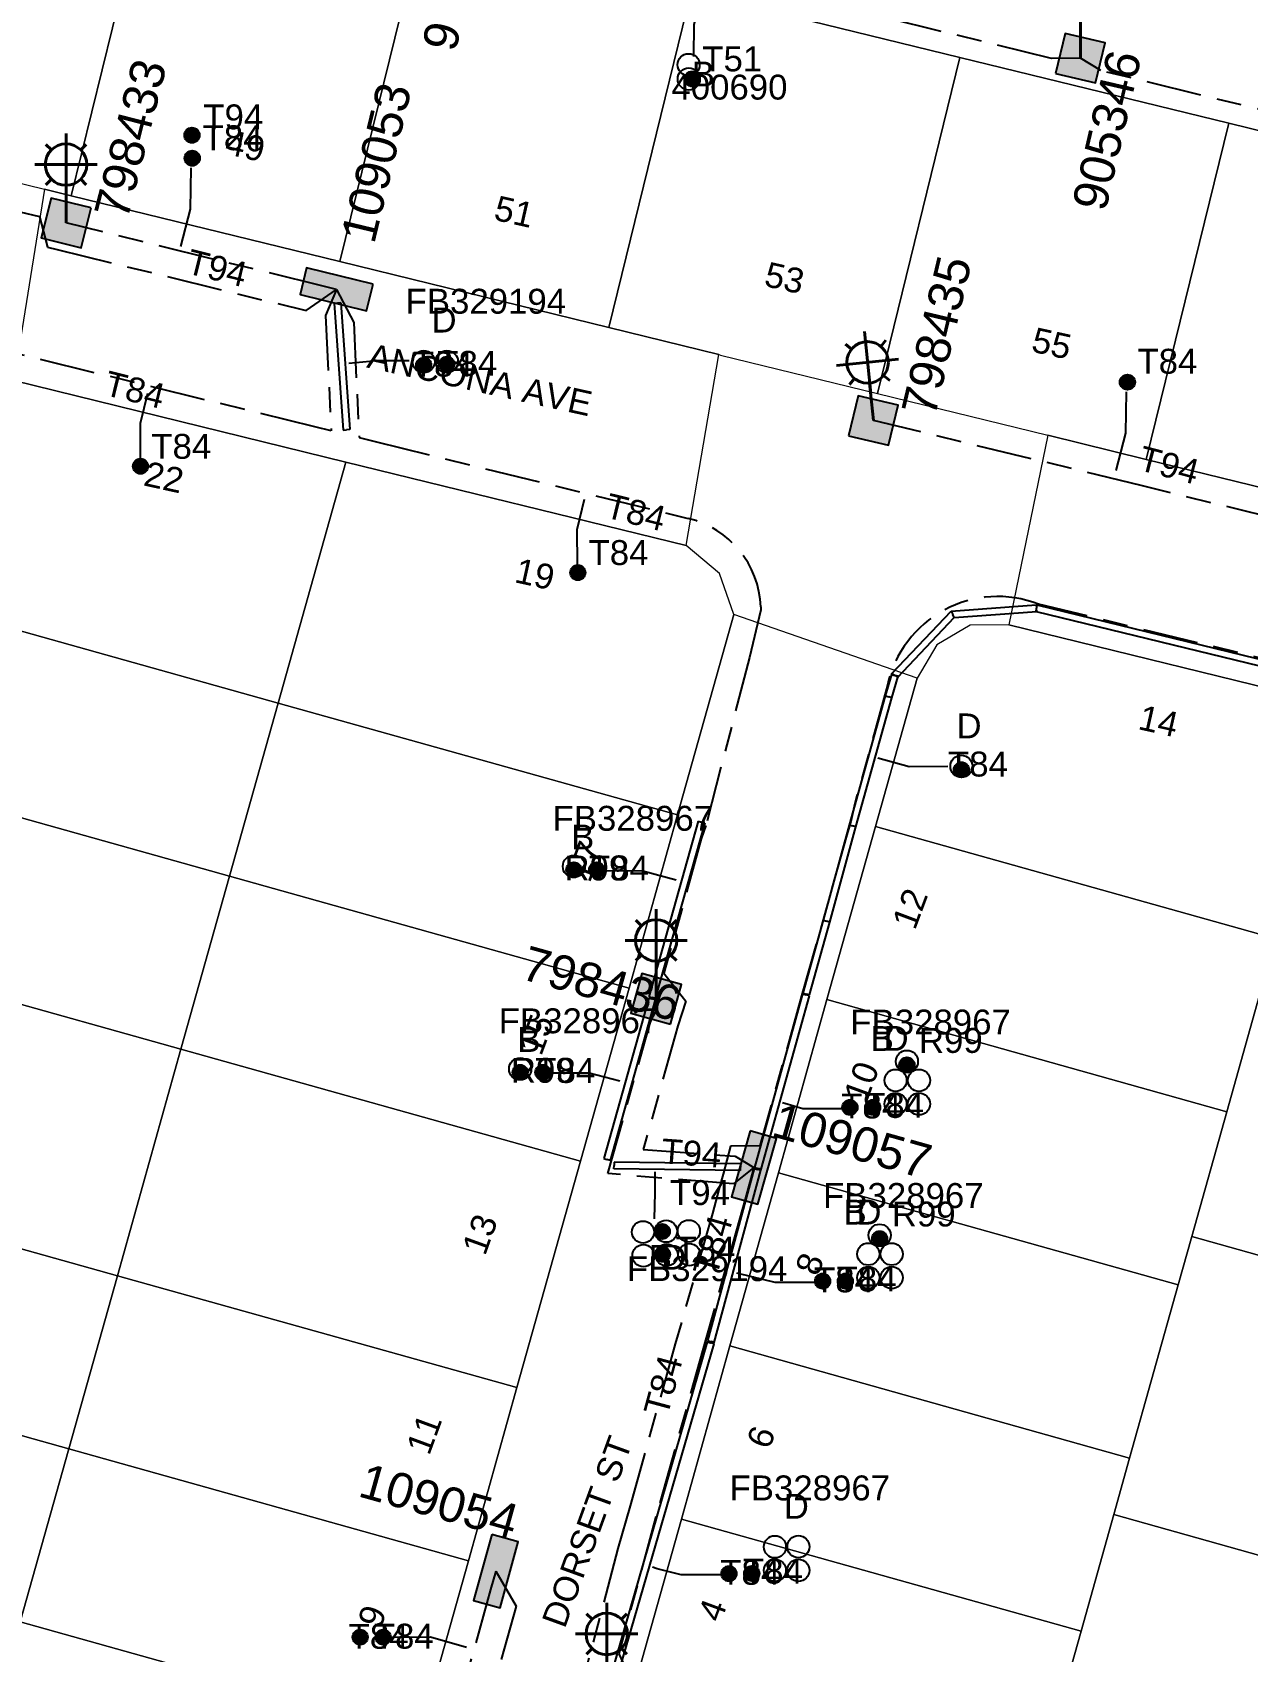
# Model space of a CAD drawing. Header units: metres. Extents: x 289087 to 291245, y 6227587 to 6229773.
# Drawn here: x 290843.2 to 290931, y 6228398.5 to 6228515.6 of the extents above; entities that cross this region are included whole.
import ezdxf
from ezdxf.enums import TextEntityAlignment as Align

# ---------------------------------------------------------------- set-up
doc = ezdxf.new("R2010")
doc.units = ezdxf.units.M
doc.linetypes.add('Cable Exist UG', pattern=[8.2, 4, -1.2, 1.8, -1.2])
for name, color, linetype in [('_User Ducts Config', 7, 'Continuous'), ('Duct_SP_EXT', 7, 'Continuous'), ('Equip_SP_SL_EXT', 7, 'Continuous'), ('Mains_LV_EXT', 7, 'Continuous'), ('Mains_SL_EXT', 7, 'Continuous'), ('SupportsUG_SP_LV_EXT', 7, 'Continuous'), ('SupportsUG_SP_LV_SL_EXT', 7, 'Continuous')]:
    doc.layers.add(name, color=color, linetype=linetype)
doc.layers.add('Cadastre Land Parcels_SP_EXT', color=9, linetype='Continuous', lineweight=5)
doc.layers.add('Cadastre Roads_SP_EXT', color=9, linetype='Continuous', lineweight=5)
doc.styles.add('COLUMN_LABEL', font='arial.ttf')
doc.styles.add('iecARIAL', font='arial.ttf', dxfattribs={"height": 2})
doc.styles.add('POLE_LABEL', font='arial.ttf')
doc.styles.get("Standard").update_dxf_attribs({"font": 'arial.ttf'})

# ---------------------------------------------------------------- blocks, each defined once
blk = doc.blocks.new('COLUMN_EXT')
blk.add_hatch(color=256).paths.add_polyline_path([(-1.49, 1.48), (-1.49, -1.49), (1.48, -1.49), (1.48, 1.48)])
blk.add_lwpolyline([(-1.49, -1.49), (1.48, -1.49), (1.48, 1.48), (-1.49, 1.48)], close=True)
for tag, height, style, flags, p in [('ASSET_NUM', 2.5, 'COLUMN_LABEL', 8, (2, 2)), ('STRUCTURE_PLANT_NUMBER', 0.2, 'POLE_LABEL', 9, (1.81, 0.03)), ('STREET_CODE', 0.2, 'COLUMN_LABEL', 9, (1.81, -0.2))]:
    blk.add_attdef(tag, text='', height=height, dxfattribs=dict(style=style, flags=flags)).set_placement(p, align=Align.MIDDLE_LEFT)
at = {"flags": 9}
for tag, p in [('COLUMN_TYPE', (1.81, -0.4)), ('OWNED_BY', (1.81, -0.6)), ('STATE', (1.81, -0.8)), ('USAGE', (1.81, -1)), ('LEGEND', (1.81, -1.2)), ('STREETNAME', (1.81, -1.6)), ('SUBURB', (1.81, -1.8)), ('LOCATION', (1.81, -1.4)), ('NOTES', (1.81, -2))]:
    blk.add_attdef(tag, text='', height=0.2, dxfattribs=at).set_placement(p, align=Align.MIDDLE_LEFT)
at = {"flags": 1}
blk.add_attdef('Z', (1.81, -2.35), '', height=0.2, dxfattribs=at)
blk = doc.blocks.new('PILLAR_EXT')
blk.add_hatch(color=256).paths.add_polyline_path([(-2.475, 0.99), (-2.475, -0.99), (2.475, -0.99), (2.475, 0.99)])
blk.add_lwpolyline([(-2.475, -0.99), (2.475, -0.99), (2.475, 0.99), (-2.475, 0.99)], close=True)
at = {"style": 'iecARIAL', "flags": 8}
blk.add_attdef('ASSET_NUM', (1.5, 3.5), '', height=2.5, dxfattribs=at)
for tag, p, flags in [('OWNED_BY', (0, -0.2), 9), ('STATE', (0, -0.4), 9), ('SUPPORT_TYPE', (0, -0.6), 9), ('USAGE', (0, -0.8), 9), ('LEGEND', (0, -1), 9), ('LOCATION', (0, -1.2), 9), ('STREETNAME', (0, -1.8), 9), ('SUBURB', (0, -2), 1), ('NOTES', (0, -1.4), 9), ('PARENT', (0, -1.6), 9)]:
    blk.add_attdef(tag, p, '', height=0.2, dxfattribs=dict(flags=flags))
blk = doc.blocks.new('DUCT_EXT')
blk.add_circle((0, 0.8), 0.8)
at = {"flags": 1}
blk.add_attdef('Z', (0, 0), '', height=0.2, dxfattribs=at)
at = {"flags": 9}
for tag, p in [('DUCT_CODE', (0, 0)), ('XSECT_TYPE', (0, -0.2)), ('STATE', (0, -0.6)), ('FB_REFERENCE', (0, -0.4)), ('NOTES', (0, -0.8))]:
    blk.add_attdef(tag, text='', height=0.2, dxfattribs=at).set_placement(p, align=Align.MIDDLE_LEFT)
blk = doc.blocks.new('SL_LANTERN_EXT')
at = {"lineweight": 40}
for p, q in [((0, 1.97), (0, 6.47)), ((-1.46, 5.68), (-1.06, 5.28)), ((1.46, 5.68), (1.06, 5.28)), ((-2.25, 4.22), (2.25, 4.22)), ((-1.46, 2.76), (-1.06, 3.16)), ((0, 0), (0, 2.72)), ((1.46, 2.76), (1.06, 3.16))]:
    blk.add_line(p, q, dxfattribs=at)
blk.add_circle((0, 4.22), 1.5, dxfattribs=at)
at = {"style": 'iecARIAL', "flags": 9}
blk.add_attdef('ASSET_NUM', (1.5, 1.5), '', height=2.5, dxfattribs=at)
for tag, p, height, flags in [('CONSTRUCTED_VOLTAGE', (0.98, -0.65), 0.2, 9), ('CONTROL_TYPE', (0.98, -0.85), 0.2, 9), ('LANTERN_PURPOSE', (0.98, -1.05), 0.2, 9), ('LANTERN_TYPE', (0.98, -1.25), 0.2, 9), ('LNUMBER', (2.18, -3.25), 2.5, 8), ('OPERATING_VOLTAGE', (0.98, -1.65), 0.2, 9), ('ORIENTATION', (0.98, -1.85), 0.2, 9), ('OWNED_BY', (0.98, -2.05), 0.2, 9), ('STATE', (0.98, -2.25), 0.2, 9), ('NO_PHASES', (0.98, -1.45), 0.2, 9), ('USAGE', (0.98, -2.45), 0.2, 9), ('CEXIST', (0.98, -2.65), 0.2, 9), ('CNEW', (0.98, -2.85), 0.2, 9), ('CNUMBER', (0.98, -3.05), 0.2, 9), ('CREMOVE', (0.98, -3.25), 0.2, 9), ('CREPLACE', (0.98, -3.45), 0.2, 9), ('LKINGHEIGHT', (0.98, -3.65), 0.2, 9), ('LBRACKET', (0.98, -3.85), 0.2, 9), ('LBRACKETVOCAB', (0.98, -4.05), 0.2, 9), ('LCATEGORY', (0.98, -4.25), 0.2, 9), ('LCHARGE1', (0.98, -4.45), 0.2, 9), ('LCHARGE1PERCENT', (0.98, -4.65), 0.2, 9), ('LCHARGE2', (0.98, -4.85), 0.2, 9), ('LCHARGE2PERCENT', (0.98, -5.05), 0.2, 9), ('LCHARGE3', (0.98, -5.25), 0.2, 9), ('LCHARGE3PERCENT', (0.98, -5.45), 0.2, 9), ('LEXIST', (0.98, -5.65), 0.2, 9), ('LLAMP', (0.98, -5.85), 0.2, 9), ('LLAMPVOCAB', (0.98, -6.05), 0.2, 9), ('LMAST', (0.98, -6.25), 0.2, 9), ('LMASTVOCAB', (0.98, -6.45), 0.2, 9), ('LNEW', (0.98, -6.65), 0.2, 9), ('LANTNUMBER', (0.98, -6.85), 0.2, 9), ('LOUTREACH', (0.98, -7.25), 0.2, 9), ('LOUTREACHVOCAB', (0.98, -7.45), 0.2, 9), ('LRATECODE', (0.98, -7.65), 0.2, 9), ('LREMOVE', (0.98, -7.85), 0.2, 9), ('LREPLACE', (0.98, -8.05), 0.2, 9), ('LTYPE', (0.98, -8.25), 0.2, 9), ('STREETNAME', (0.98, -9.25), 0.2, 9), ('SUBURB', (0.98, -9.45), 0.2, 1), ('LTYPEVOCAB', (0.98, -8.45), 0.2, 9), ('LEGEND', (0.98, -8.65), 0.2, 9), ('LOCATION', (0.98, -8.85), 0.2, 9), ('NOTES', (0.98, -9.05), 0.2, 9)]:
    blk.add_attdef(tag, p, '', height=height, dxfattribs=dict(flags=flags))
blk = doc.blocks.new('CABLE_LARGE_EXT')
h = blk.add_hatch(color=256)
edge = h.paths.add_edge_path()
edge.add_arc((0, 0.55), 0.55, 0, 360)
blk.add_circle((0, 0.55), 0.55)
at = {"flags": 1}
blk.add_attdef('Z', (0, 0), '', height=0.2, dxfattribs=at)
at = {"flags": 9}
for tag, p in [('COND_CODE', (0, 0)), ('STATE', (0, -0.4)), ('XSECT_SIZE', (0, -0.6)), ('FB_REFERENCE', (0, -0.2)), ('NOTES', (0, -0.8))]:
    blk.add_attdef(tag, text='', height=0.2, dxfattribs=at).set_placement(p, align=Align.MIDDLE_LEFT)

msp = doc.modelspace()

# ---------------------------------------------------------------- linework, layer by layer
at = {"layer": '_User Ducts Config'}
for points in [[(290891.02, 6228513.82), (290891.03, 6228516.12), (290891.95, 6228519.35)], [(290854.67, 6228505.76), (290854.61, 6228502.78), (290853.91, 6228500.08)], [(290870.45, 6228491.8), (290868.09, 6228491.81), (290866.09, 6228491.62)], [(290851.01, 6228484.78), (290851.02, 6228487.31), (290851.54, 6228489.48)], [(290922.26, 6228489.57), (290922.2, 6228486.59), (290921.51, 6228483.88)], [(290882.61, 6228477.09), (290882.59, 6228479.62), (290883.1, 6228481.81)], [(290909.38, 6228462.48), (290906.58, 6228462.47), (290904.32, 6228463.08)], [(290884.69, 6228454.96), (290887.32, 6228454.95), (290889.74, 6228454.3)], [(290880.82, 6228440.33), (290883.44, 6228440.34), (290885.67, 6228439.75)], [(290901.7, 6228437.74), (290898.89, 6228437.73), (290897.59, 6228438.12), (290897.41, 6228438.18)], [(290888.18, 6228429.78), (290888.21, 6228431.66), (290888.21, 6228433.19)], [(290899.69, 6228425.19), (290896.89, 6228425.19), (290895.2, 6228425.6), (290894.11, 6228425.86)], [(290892.92, 6228404.05), (290890.09, 6228404.04), (290888.37, 6228404.49), (290888.02, 6228404.59)], [(290869.22, 6228399.55), (290871.98, 6228399.56), (290874.59, 6228398.82)]]:
    msp.add_lwpolyline(points, dxfattribs=at)
at = {"layer": 'Cadastre Land Parcels_SP_EXT', "linetype": 'Continuous'}
for points in [[(290851.98, 6228528.05), (290832.55, 6228532.82), (290826.59, 6228508.52), (290844.08, 6228504.22), (290846.01, 6228503.75), (290851.98, 6228528.05)], [(290871.4, 6228523.28), (290851.98, 6228528.05), (290846.01, 6228503.75), (290865.43, 6228498.99), (290871.4, 6228523.28)], [(290890.82, 6228518.51), (290871.4, 6228523.28), (290865.43, 6228498.99), (290884.86, 6228494.22), (290890.82, 6228518.51)], [(290910.24, 6228513.75), (290890.82, 6228518.51), (290884.86, 6228494.22), (290892.81, 6228492.27), (290892.95, 6228492.23), (290904.28, 6228489.45), (290910.24, 6228513.75)], [(290929.67, 6228508.99), (290910.24, 6228513.75), (290904.28, 6228489.45), (290916.59, 6228486.43), (290923.71, 6228484.68), (290929.67, 6228508.99)], [(290949.1, 6228504.22), (290929.67, 6228508.99), (290923.71, 6228484.68), (290943.13, 6228479.92), (290949.1, 6228504.22)], [(290865.85, 6228484.49), (290841.86, 6228490.38), (290838.96, 6228490.3), (290836.75, 6228489.01), (290835.26, 6228486.52), (290832.08, 6228475.17), (290860.96, 6228467.07), (290865.85, 6228484.49)], [(290893.91, 6228473.48), (290892.86, 6228476.44), (290890.45, 6228478.45), (290865.85, 6228484.49), (290860.96, 6228467.07), (290889.84, 6228458.98), (290893.91, 6228473.48)], [(290860.96, 6228467.07), (290832.08, 6228475.17), (290828.57, 6228462.66), (290857.45, 6228454.56), (290860.96, 6228467.07)], [(290937.75, 6228466.84), (290913.77, 6228472.73), (290910.98, 6228472.69), (290908.57, 6228471.28), (290907.16, 6228468.87), (290904.15, 6228458.14), (290933.03, 6228450.04), (290937.75, 6228466.84)], [(290889.84, 6228458.98), (290860.96, 6228467.07), (290857.45, 6228454.56), (290886.34, 6228446.46), (290889.84, 6228458.98)], [(290857.45, 6228454.56), (290828.57, 6228462.66), (290825.05, 6228450.14), (290853.94, 6228442.04), (290857.45, 6228454.56)], [(290932.4, 6228447.77), (290933.03, 6228450.04), (290904.15, 6228458.14), (290900.63, 6228445.63), (290929.53, 6228437.52), (290932.4, 6228447.77)], [(290886.34, 6228446.46), (290857.45, 6228454.56), (290853.94, 6228442.04), (290882.82, 6228433.94), (290886.34, 6228446.46)], [(290853.94, 6228442.04), (290825.05, 6228450.14), (290820.47, 6228433.77), (290849.35, 6228425.67), (290853.94, 6228442.04)], [(290956.05, 6228420.82), (290956.15, 6228421.25), (290956.26, 6228421.68), (290956.38, 6228422.1), (290956.49, 6228422.53), (290956.61, 6228422.96), (290956.72, 6228423.38), (290956.84, 6228423.81), (290961.28, 6228439.67), (290932.4, 6228447.77), (290929.53, 6228437.52), (290927, 6228428.51), (290955.94, 6228420.39), (290956.05, 6228420.82)], [(290927, 6228428.51), (290929.53, 6228437.52), (290900.63, 6228445.63), (290897.13, 6228433.11), (290926.02, 6228425), (290927, 6228428.51)], [(290882.82, 6228433.94), (290853.94, 6228442.04), (290849.35, 6228425.67), (290878.23, 6228417.58), (290882.82, 6228433.94)], [(290849.35, 6228425.67), (290820.47, 6228433.77), (290816.96, 6228421.25), (290845.84, 6228413.16), (290849.35, 6228425.67)], [(290926.02, 6228425), (290897.13, 6228433.11), (290893.62, 6228420.59), (290922.5, 6228412.49), (290926.02, 6228425)], [(290953.12, 6228400.82), (290953.19, 6228402.14), (290953.28, 6228403.45), (290953.38, 6228404.77), (290953.5, 6228406.09), (290953.65, 6228407.4), (290953.8, 6228408.71), (290953.97, 6228410.02), (290954.15, 6228411.33), (290954.37, 6228412.64), (290954.58, 6228413.94), (290954.83, 6228415.23), (290955.07, 6228416.53), (290955.35, 6228417.82), (290955.63, 6228419.11), (290955.94, 6228420.39), (290927, 6228428.51), (290926.02, 6228425), (290922.5, 6228412.49), (290921.36, 6228408.4), (290953.07, 6228399.5), (290953.12, 6228400.82)], [(290878.23, 6228417.58), (290849.35, 6228425.67), (290845.84, 6228413.16), (290874.73, 6228405.06), (290878.23, 6228417.58)], [(290845.84, 6228413.16), (290816.96, 6228421.25), (290813.44, 6228408.74), (290842.33, 6228400.64), (290845.84, 6228413.16)], [(290921.36, 6228408.4), (290922.5, 6228412.49), (290893.62, 6228420.59), (290890.11, 6228408.08), (290919, 6228399.98), (290921.36, 6228408.4)], [(290874.73, 6228405.06), (290845.84, 6228413.16), (290842.33, 6228400.64), (290871.21, 6228392.54), (290874.73, 6228405.06)], [(290919, 6228399.98), (290890.11, 6228408.08), (290886.6, 6228395.56), (290915.49, 6228387.46), (290919, 6228399.98)], [(290871.21, 6228392.54), (290842.33, 6228400.64), (290837.74, 6228384.27), (290866.62, 6228376.16), (290871.21, 6228392.54)]]:
    msp.add_lwpolyline(points, close=True, dxfattribs=at)
msp.add_lwpolyline([(290953.02, 6228398.03), (290953.07, 6228399.5), (290921.36, 6228408.4), (290919, 6228399.98), (290915.49, 6228387.46)], dxfattribs=at)
at = {"layer": 'Cadastre Roads_SP_EXT', "linetype": 'Continuous'}
for points in [[(290890.82, 6228518.51), (290910.24, 6228513.75), (290929.67, 6228508.99), (290949.1, 6228504.22), (290965.62, 6228500.16), (290967.11, 6228499.79), (290968.61, 6228499.42), (290970.43, 6228498.95), (290972.24, 6228498.48), (290974.06, 6228498.01), (290975.88, 6228497.52), (290977.69, 6228497.03), (290979.5, 6228496.53), (290981.31, 6228496.02)], [(290943.13, 6228479.92), (290923.71, 6228484.68), (290916.59, 6228486.43), (290913.77, 6228472.73), (290937.75, 6228466.84)], [(290886.6, 6228395.56), (290890.11, 6228408.08), (290893.62, 6228420.59), (290897.13, 6228433.11), (290900.63, 6228445.63), (290904.15, 6228458.14), (290907.16, 6228468.87), (290893.91, 6228473.48), (290889.84, 6228458.98), (290886.34, 6228446.46), (290882.82, 6228433.94), (290878.23, 6228417.58), (290874.73, 6228405.06), (290871.21, 6228392.54)]]:
    msp.add_lwpolyline(points, dxfattribs=at)
msp.add_lwpolyline([(290892.81, 6228492.27), (290884.86, 6228494.22), (290865.43, 6228498.99), (290846.01, 6228503.75), (290844.08, 6228504.22), (290841.86, 6228490.38), (290865.85, 6228484.49), (290890.45, 6228478.45), (290892.81, 6228492.27)], close=True, dxfattribs=at)
at = {"layer": 'Duct_SP_EXT'}
for p, q in [((290865.02, 6228495.98), (290865.26, 6228495.99)), ((290865.02, 6228495.98), (290865.68, 6228486.81)), ((290865.5, 6228496.01), (290865.26, 6228495.99)), ((290865.5, 6228496.01), (290866.16, 6228486.85)), ((290866.16, 6228486.85), (290865.92, 6228486.83)), ((290865.68, 6228486.81), (290865.92, 6228486.83)), ((290909.61, 6228473.72), (290915.76, 6228474.18)), ((290915.76, 6228474.18), (290915.79, 6228474.18)), ((290915.76, 6228474.18), (290915.77, 6228473.94)), ((290915.79, 6228474.18), (290915.77, 6228473.94)), ((290915.79, 6228474.18), (290938.3, 6228468.69)), ((290905.33, 6228469.2), (290909.61, 6228473.72)), ((290905.76, 6228468.95), (290909.83, 6228473.25)), ((290909.61, 6228473.72), (290909.72, 6228473.48)), ((290909.83, 6228473.25), (290909.72, 6228473.48)), ((290909.83, 6228473.25), (290915.79, 6228473.7)), ((290915.75, 6228473.7), (290915.77, 6228473.94)), ((290915.79, 6228473.7), (290915.75, 6228473.7)), ((290915.75, 6228473.7), (290938.18, 6228468.22)), ((290915.79, 6228473.7), (290915.77, 6228473.94)), ((290904.87, 6228467.59), (290905.32, 6228469.14)), ((290905.32, 6228469.14), (290905.33, 6228469.2)), ((290905.32, 6228469.14), (290905.55, 6228469.07)), ((290905.33, 6228469.2), (290905.55, 6228469.07)), ((290905.33, 6228467.46), (290905.78, 6228469.01)), ((290905.78, 6228469.01), (290905.55, 6228469.07)), ((290905.76, 6228468.95), (290905.55, 6228469.07)), ((290905.78, 6228469.01), (290905.76, 6228468.95)), ((290902.26, 6228458.25), (290904.87, 6228467.59)), ((290902.73, 6228458.12), (290905.33, 6228467.46)), ((290904.87, 6228467.59), (290905.1, 6228467.52)), ((290905.33, 6228467.46), (290905.1, 6228467.52)), ((290891.33, 6228458.53), (290887.76, 6228445.84)), ((290891.8, 6228458.4), (290888.22, 6228445.71)), ((290891.33, 6228458.53), (290891.57, 6228458.46)), ((290891.8, 6228458.4), (290891.57, 6228458.46)), ((290900.38, 6228451.37), (290902.26, 6228458.25)), ((290900.84, 6228451.24), (290902.73, 6228458.12)), ((290902.26, 6228458.25), (290902.49, 6228458.19)), ((290902.73, 6228458.12), (290902.49, 6228458.19)), ((290898.91, 6228446.1), (290900.38, 6228451.37)), ((290899.37, 6228445.97), (290900.84, 6228451.24)), ((290900.38, 6228451.37), (290900.38, 6228451.37)), ((290900.38, 6228451.37), (290900.61, 6228451.3)), ((290900.38, 6228451.37), (290900.61, 6228451.3)), ((290900.84, 6228451.24), (290900.61, 6228451.3)), ((290900.84, 6228451.24), (290900.61, 6228451.3)), ((290900.84, 6228451.24), (290900.84, 6228451.24)), ((290895.41, 6228433.49), (290898.89, 6228446.04)), ((290895.87, 6228433.37), (290899.36, 6228445.91)), ((290898.89, 6228446.04), (290899.13, 6228445.98)), ((290898.91, 6228446.1), (290899.14, 6228446.03)), ((290899.36, 6228445.91), (290899.13, 6228445.98)), ((290899.37, 6228445.97), (290899.14, 6228446.03)), ((290887.75, 6228445.74), (290884.5, 6228434.14)), ((290888.21, 6228445.61), (290884.97, 6228434.01)), ((290887.75, 6228445.74), (290887.98, 6228445.68)), ((290887.76, 6228445.84), (290887.99, 6228445.78)), ((290888.21, 6228445.61), (290887.98, 6228445.68)), ((290888.22, 6228445.71), (290887.99, 6228445.78)), ((290884.5, 6228434.14), (290884.73, 6228434.07)), ((290884.97, 6228434.01), (290884.73, 6228434.07)), ((290885.24, 6228433.4), (290885.25, 6228433.64)), ((290894.38, 6228433.27), (290885.24, 6228433.4)), ((290894.38, 6228433.75), (290885.25, 6228433.88)), ((290885.25, 6228433.88), (290885.25, 6228433.64)), ((290892.03, 6228420.97), (290895.39, 6228433.42)), ((290892.49, 6228420.85), (290895.86, 6228433.3)), ((290894.38, 6228433.75), (290894.38, 6228433.51)), ((290894.38, 6228433.27), (290894.38, 6228433.51)), ((290895.39, 6228433.41), (290895.41, 6228433.49)), ((290895.39, 6228433.42), (290895.62, 6228433.36)), ((290895.39, 6228433.41), (290895.62, 6228433.36)), ((290895.41, 6228433.49), (290895.64, 6228433.43)), ((290895.86, 6228433.31), (290895.62, 6228433.36)), ((290895.86, 6228433.3), (290895.62, 6228433.36)), ((290895.87, 6228433.37), (290895.64, 6228433.43)), ((290895.86, 6228433.31), (290895.87, 6228433.37)), ((290884.72, 6228395.72), (290892.01, 6228420.88)), ((290885.18, 6228395.59), (290892.47, 6228420.75)), ((290892, 6228420.87), (290892.03, 6228420.97)), ((290892, 6228420.87), (290892.24, 6228420.82)), ((290892.01, 6228420.88), (290892.24, 6228420.82)), ((290892.03, 6228420.97), (290892.26, 6228420.91)), ((290892.47, 6228420.75), (290892.24, 6228420.82)), ((290892.47, 6228420.76), (290892.24, 6228420.82)), ((290892.49, 6228420.85), (290892.26, 6228420.91)), ((290892.47, 6228420.76), (290892.49, 6228420.85))]:
    msp.add_line(p, q, dxfattribs=at)
at = {"layer": 'Mains_LV_EXT', "linetype": 'Cable Exist UG'}
for points in [[(290806.92, 6228511.25), (290809.03, 6228510.73), (290809.03, 6228510.73), (290843.72, 6228502.24), (290844.31, 6228500.03), (290844.31, 6228500.03), (290845.01, 6228499.86), (290863, 6228495.44), (290865.19, 6228496.98)], [(290865.19, 6228496.98), (290864.22, 6228497.21), (290864.22, 6228497.21), (290845.64, 6228501.78)], [(290942.81, 6228477.98), (290941.38, 6228478.34), (290941.38, 6228478.34), (290923.35, 6228482.8), (290903.99, 6228487.5)], [(290895.35, 6228433.49), (290893.88, 6228432.31), (290893.88, 6228432.31), (290884.8, 6228433.05), (290887.9, 6228444.13), (290888.3, 6228445.72)], [(290895.35, 6228433.49), (290894.71, 6228431.2), (290894.71, 6228431.2), (290891.86, 6228421), (290888.27, 6228408.27), (290885.58, 6228398.34), (290889.67, 6228389.73)], [(290876.71, 6228404.31), (290876.31, 6228402.99), (290876.31, 6228402.99), (290873.22, 6228391.76)], [(290876.71, 6228404.31), (290878.17, 6228401.78), (290878.17, 6228401.78), (290875.79, 6228393.4), (290875.74, 6228393.18), (290875.74, 6228393.18), (290883.57, 6228391.56), (290883.57, 6228391.56), (290889.67, 6228389.73)]]:
    msp.add_lwpolyline(points, dxfattribs=at)
for points in [[(290865.19, 6228496.98), (290864.39, 6228495.1), (290864.39, 6228495.1), (290864.8, 6228486.76), (290863.61, 6228487.05), (290863.61, 6228487.05), (290842.4, 6228492.25), (290842.36, 6228492.26), (290842.36, 6228492.26, 0.369235), (290833.72, 6228487.53), (290833.72, 6228487.53), (290833.64, 6228487.37), (290830.26, 6228475.55)], [(290865.19, 6228496.98), (290866.43, 6228494.59), (290866.43, 6228494.59), (290866.82, 6228486.26), (290867.99, 6228485.97), (290867.99, 6228485.97), (290890.61, 6228480.42), (290890.61, 6228480.42, -0.334304), (290895.86, 6228474.02), (290895.86, 6228474.02), (290895.86, 6228473.82), (290895.03, 6228470.37), (290891.88, 6228458.22), (290891.55, 6228457.25), (290891.55, 6228457.25), (290888.85, 6228447.54), (290890.43, 6228445.53), (290890.43, 6228445.53), (290889.86, 6228443.73), (290889.86, 6228443.73), (290887.35, 6228434.79), (290894.01, 6228434.31), (290895.35, 6228433.49)], [(290935.38, 6228469.5), (290915.92, 6228474.22), (290915.92, 6228474.22, 0.460617), (290905.01, 6228468.36), (290905.01, 6228468.36), (290902.65, 6228459.82), (290902.35, 6228458.5), (290902.08, 6228457.54), (290902.08, 6228457.54), (290898.8, 6228445.9), (290895.77, 6228435.06), (290893.66, 6228435.03), (290893.13, 6228433.02), (290892.82, 6228431.9), (290892.36, 6228430.17), (290892.36, 6228430.17), (290889.67, 6228420.74), (290886.4, 6228409.03), (290885.52, 6228405.94), (290885.52, 6228405.94), (290883.24, 6228397.27)]]:
    msp.add_lwpolyline(points, format="xyb", dxfattribs=at)
at = {"layer": 'Mains_SL_EXT', "linetype": 'Cable Exist UG'}
for points in [[(290918.95, 6228513.69), (290916.85, 6228513.68), (290873.25, 6228524.37), (290871.96, 6228525.23)], [(290969.14, 6228501.37), (290967.48, 6228501.25), (290920.42, 6228512.8), (290918.95, 6228513.69)]]:
    msp.add_lwpolyline(points, dxfattribs=at)

# ---------------------------------------------------------------- block references
at = {"layer": '_User Ducts Config'}
for name, p, rotation in [('DUCT_EXT', (290891.43, 6228513.22), 90.1465633130131), ('DUCT_EXT', (290891.45, 6228512.19), 89.87809427108864), ('CABLE_LARGE_EXT', (290891.45, 6228512.19), 89.87809427108864), ('DUCT_EXT', (290886.54, 6228428.8), 271.871667226806), ('DUCT_EXT', (290888.21, 6228428.86), 271.871667226806), ('DUCT_EXT', (290889.85, 6228428.87), 271.871667226806), ('DUCT_EXT', (290886.57, 6228427.09), 271.871667226806), ('DUCT_EXT', (290888.25, 6228427.15), 271.871667226806), ('DUCT_EXT', (290889.89, 6228427.17), 271.871667226806)]:
    msp.add_blockref(name, p, dxfattribs=dict(at, rotation=rotation))
for name, p in [('CABLE_LARGE_EXT', (290854.74, 6228507.57)), ('CABLE_LARGE_EXT', (290854.76, 6228505.91)), ('DUCT_EXT', (290871.49, 6228490.95)), ('CABLE_LARGE_EXT', (290871.49, 6228490.95)), ('DUCT_EXT', (290873.16, 6228490.96)), ('CABLE_LARGE_EXT', (290873.16, 6228491.01)), ('CABLE_LARGE_EXT', (290922.35, 6228489.72)), ('CABLE_LARGE_EXT', (290851.02, 6228483.64)), ('CABLE_LARGE_EXT', (290882.63, 6228475.95)), ('DUCT_EXT', (290910.35, 6228461.7)), ('CABLE_LARGE_EXT', (290910.35, 6228461.7)), ('DUCT_EXT', (290882.34, 6228454.46)), ('CABLE_LARGE_EXT', (290882.34, 6228454.46)), ('CABLE_LARGE_EXT', (290883.99, 6228454.46)), ('DUCT_EXT', (290878.46, 6228439.82)), ('DUCT_EXT', (290906.41, 6228440.36)), ('CABLE_LARGE_EXT', (290906.41, 6228440.36)), ('CABLE_LARGE_EXT', (290878.46, 6228439.82)), ('CABLE_LARGE_EXT', (290880.1, 6228439.82)), ('DUCT_EXT', (290905.59, 6228438.99)), ('DUCT_EXT', (290907.28, 6228438.99)), ('DUCT_EXT', (290905.59, 6228437.29)), ('DUCT_EXT', (290907.28, 6228437.29)), ('CABLE_LARGE_EXT', (290902.29, 6228437.29)), ('CABLE_LARGE_EXT', (290903.94, 6228437.29)), ('CABLE_LARGE_EXT', (290888.73, 6228428.32)), ('DUCT_EXT', (290904.44, 6228427.8)), ('CABLE_LARGE_EXT', (290904.44, 6228427.8)), ('CABLE_LARGE_EXT', (290888.75, 6228426.67)), ('DUCT_EXT', (290903.62, 6228426.43)), ('DUCT_EXT', (290905.31, 6228426.43)), ('DUCT_EXT', (290903.62, 6228424.73)), ('DUCT_EXT', (290905.31, 6228424.73)), ('CABLE_LARGE_EXT', (290900.32, 6228424.73)), ('CABLE_LARGE_EXT', (290901.96, 6228424.73)), ('DUCT_EXT', (290896.87, 6228405.27)), ('DUCT_EXT', (290898.57, 6228405.28)), ('DUCT_EXT', (290896.87, 6228403.57)), ('DUCT_EXT', (290898.57, 6228403.57)), ('CABLE_LARGE_EXT', (290893.55, 6228403.58)), ('CABLE_LARGE_EXT', (290895.2, 6228403.59)), ('CABLE_LARGE_EXT', (290866.9, 6228398.99)), ('CABLE_LARGE_EXT', (290868.56, 6228398.99))]:
    msp.add_blockref(name, p, dxfattribs=at)
at = {"layer": 'Equip_SP_SL_EXT'}
for p in [(290918.95, 6228513.69), (290845.64, 6228501.78), (290888.29, 6228445.69), (290884.72, 6228395.55)]:
    msp.add_blockref('SL_LANTERN_EXT', p, dxfattribs=at)
at = {"layer": 'Equip_SP_SL_EXT', "rotation": 5.71059341957232}
msp.add_blockref('SL_LANTERN_EXT', (290903.99, 6228487.5), dxfattribs=at)
at = {"layer": 'SupportsUG_SP_LV_EXT'}
ref = msp.add_blockref('PILLAR_EXT', (290865.19, 6228496.98), dxfattribs=dict(at, rotation=166.0325713012498))
ref.add_attrib('ASSET_NUM', '109053', dxfattribs={"layer": '0', "height": 2.5, "rotation": 76.4567, "style": 'iecARIAL'}).set_placement((290866.69, 6228500.48), align=Align.MIDDLE_LEFT)
ref = msp.add_blockref('PILLAR_EXT', (290895.35, 6228433.49), dxfattribs=dict(at, rotation=254.1747363860598))
ref.add_attrib('ASSET_NUM', '109057', dxfattribs={"layer": '0', "height": 2.5, "rotation": 344.3203, "style": 'iecARIAL'}).set_placement((290896.85, 6228436.99), align=Align.MIDDLE_LEFT)
ref = msp.add_blockref('PILLAR_EXT', (290876.71, 6228404.31), dxfattribs=dict(at, rotation=254.5264837417811))
ref.add_attrib('ASSET_NUM', '109054', dxfattribs={"layer": '0', "height": 2.5, "rotation": 344.3721, "style": 'iecARIAL'}).set_placement((290878.21, 6228407.81), align=Align.MIDDLE_RIGHT)
at = {"layer": 'SupportsUG_SP_LV_SL_EXT'}
ref = msp.add_blockref('COLUMN_EXT', (290871.96, 6228525.23), dxfattribs=dict(at, rotation=346.2076292487121))
ref.add_attrib('ASSET_NUM', '905344', dxfattribs={"layer": '0', "height": 2.5, "rotation": 77.0355, "style": 'COLUMN_LABEL'}).set_placement((290873.96, 6228525.98), align=Align.TOP_RIGHT)
ref = msp.add_blockref('COLUMN_EXT', (290918.95, 6228513.69), dxfattribs=dict(at, rotation=346.7318393562313))
ref.add_attrib('ASSET_NUM', '905346', dxfattribs={"layer": '0', "height": 2.5, "rotation": 76.9777, "style": 'COLUMN_LABEL'}).set_placement((290920.95, 6228514.44), align=Align.TOP_RIGHT)
ref = msp.add_blockref('COLUMN_EXT', (290845.64, 6228501.78), dxfattribs=dict(at, rotation=166.0400295669348))
ref.add_attrib('ASSET_NUM', '798433', dxfattribs={"layer": '0', "height": 2.5, "rotation": 75.6756, "style": 'COLUMN_LABEL'}).set_placement((290847.64, 6228502.53), align=Align.TOP_LEFT)
ref = msp.add_blockref('COLUMN_EXT', (290903.99, 6228487.5), dxfattribs=dict(at, rotation=346.7811471652796))
ref.add_attrib('ASSET_NUM', '798435', dxfattribs={"layer": '0', "height": 2.5, "rotation": 76.631, "style": 'COLUMN_LABEL'}).set_placement((290905.99, 6228488.25), align=Align.TOP_LEFT)
ref = msp.add_blockref('COLUMN_EXT', (290888.29, 6228445.69), dxfattribs=dict(at, rotation=74.60565817230345))
ref.add_attrib('ASSET_NUM', '798436', dxfattribs={"layer": '0', "height": 2.5, "rotation": 344.4364, "style": 'COLUMN_LABEL'}).set_placement((290890.29, 6228446.44), align=Align.TOP_RIGHT)

# ---------------------------------------------------------------- texts
at = {"layer": '_User Ducts Config'}
for s, p in [('T51', (290891.62, 6228512.74)), ('B', (290890.86, 6228511.65)), ('400690', (290889.39, 6228510.7)), ('T94', (290855.56, 6228508.55)), ('T84', (290855.51, 6228507.04)), ('FB329194', (290870.18, 6228495.22)), ('D', (290872.05, 6228493.86)), ('T84', (290923.07, 6228490.88)), ('T84', (290870.7, 6228490.67)), ('T84', (290872.47, 6228490.73)), ('T84', (290851.8, 6228484.73)), ('T84', (290883.4, 6228477.05)), ('D', (290909.99, 6228464.52)), ('T84', (290909.38, 6228461.76)), ('FB328967', (290880.8, 6228457.84)), ('B', (290882.14, 6228456.49)), ('R99', (290881.66, 6228454.25)), ('T84', (290883.43, 6228454.25)), ('FB328967', (290876.91, 6228443.2)), ('FB328967', (290902.32, 6228443.11)), ('B', (290878.25, 6228441.85)), ('B', (290903.79, 6228441.92)), ('D', (290904.72, 6228441.93)), ('R99', (290907.28, 6228441.78)), ('R99', (290877.79, 6228439.62)), ('T84', (290879.55, 6228439.61)), ('T84', (290901.66, 6228437.04)), ('T84', (290903.32, 6228437.09)), ('T94', (290889.29, 6228430.78)), ('FB328967', (290900.35, 6228430.57)), ('B', (290901.83, 6228429.37)), ('D', (290902.76, 6228429.37)), ('R99', (290905.32, 6228429.23)), ('T84', (290889.68, 6228426.69)), ('B', (290887.75, 6228426.1)), ('D', (290888.64, 6228426.11)), ('FB329194', (290886.17, 6228425.28)), ('T84', (290899.7, 6228424.47)), ('T84', (290901.33, 6228424.53)), ('FB328967', (290893.59, 6228409.43)), ('D', (290897.51, 6228408.1)), ('T84', (290892.92, 6228403.33)), ('T84', (290894.56, 6228403.41)), ('T84', (290866.06, 6228398.7)), ('T84', (290867.88, 6228398.71))]:
    msp.add_text(s, height=1.8, dxfattribs=at).set_placement(p)
at = {"layer": 'Cadastre Land Parcels_SP_EXT'}
for s, rotation, p in [('49', 347.3321, (290857.04, 6228506.79)), ('51', 347.2187, (290876.47, 6228502.03)), ('53', 347.2756, (290896.01, 6228497.24)), ('55', 347.5271, (290915.32, 6228492.5)), ('22', 347.5826, (290851.16, 6228482.82)), ('19', 347.5826, (290877.97, 6228475.82)), ('14', 347.3321, (290923.04, 6228465.2)), ('17', 69.7751, (290883.49, 6228454.01)), ('12', 69.5341, (290906.99, 6228450.59)), ('15', 69.5341, (290879.98, 6228441.49)), ('10', 70.0169, (290903.49, 6228438.08)), ('13', 70.1046, (290875.92, 6228427.05)), ('8', 69.7751, (290899.98, 6228425.56)), ('11', 69.7751, (290871.88, 6228412.61)), ('6', 69.6236, (290896.46, 6228413.04)), ('9', 70.1046, (290868.37, 6228400.09)), ('4', 69.7751, (290892.95, 6228400.53))]:
    msp.add_text(s, height=1.8, rotation=rotation, dxfattribs=at).set_placement(p)
at = {"layer": 'Cadastre Roads_SP_EXT'}
for s, rotation, p in [('ANCONA AVE', 347.5826, (290867.31, 6228491.34)), ('DORSET ST', 70.0169, (290881.68, 6228400.1))]:
    msp.add_text(s, height=1.8, rotation=rotation, dxfattribs=at).set_placement(p)
at = {"layer": 'Mains_LV_EXT'}
for s, rotation, p in [('T94', 346.0326, (290854.23, 6228498.17)), ('T84', 346.0962, (290848.29, 6228489.37)), ('T94', 345.4017, (290923.03, 6228483.95)), ('T84', 346.0119, (290884.49, 6228480.52)), ('T94', 355.7071, (290888.61, 6228433.8)), ('T84', 74.2708, (290892.66, 6228425.53)), ('T84', 74.9579, (290889.1, 6228415.42))]:
    msp.add_text(s, height=1.8, rotation=rotation, dxfattribs=at).set_placement(p)

doc.saveas('drawing.dxf')
